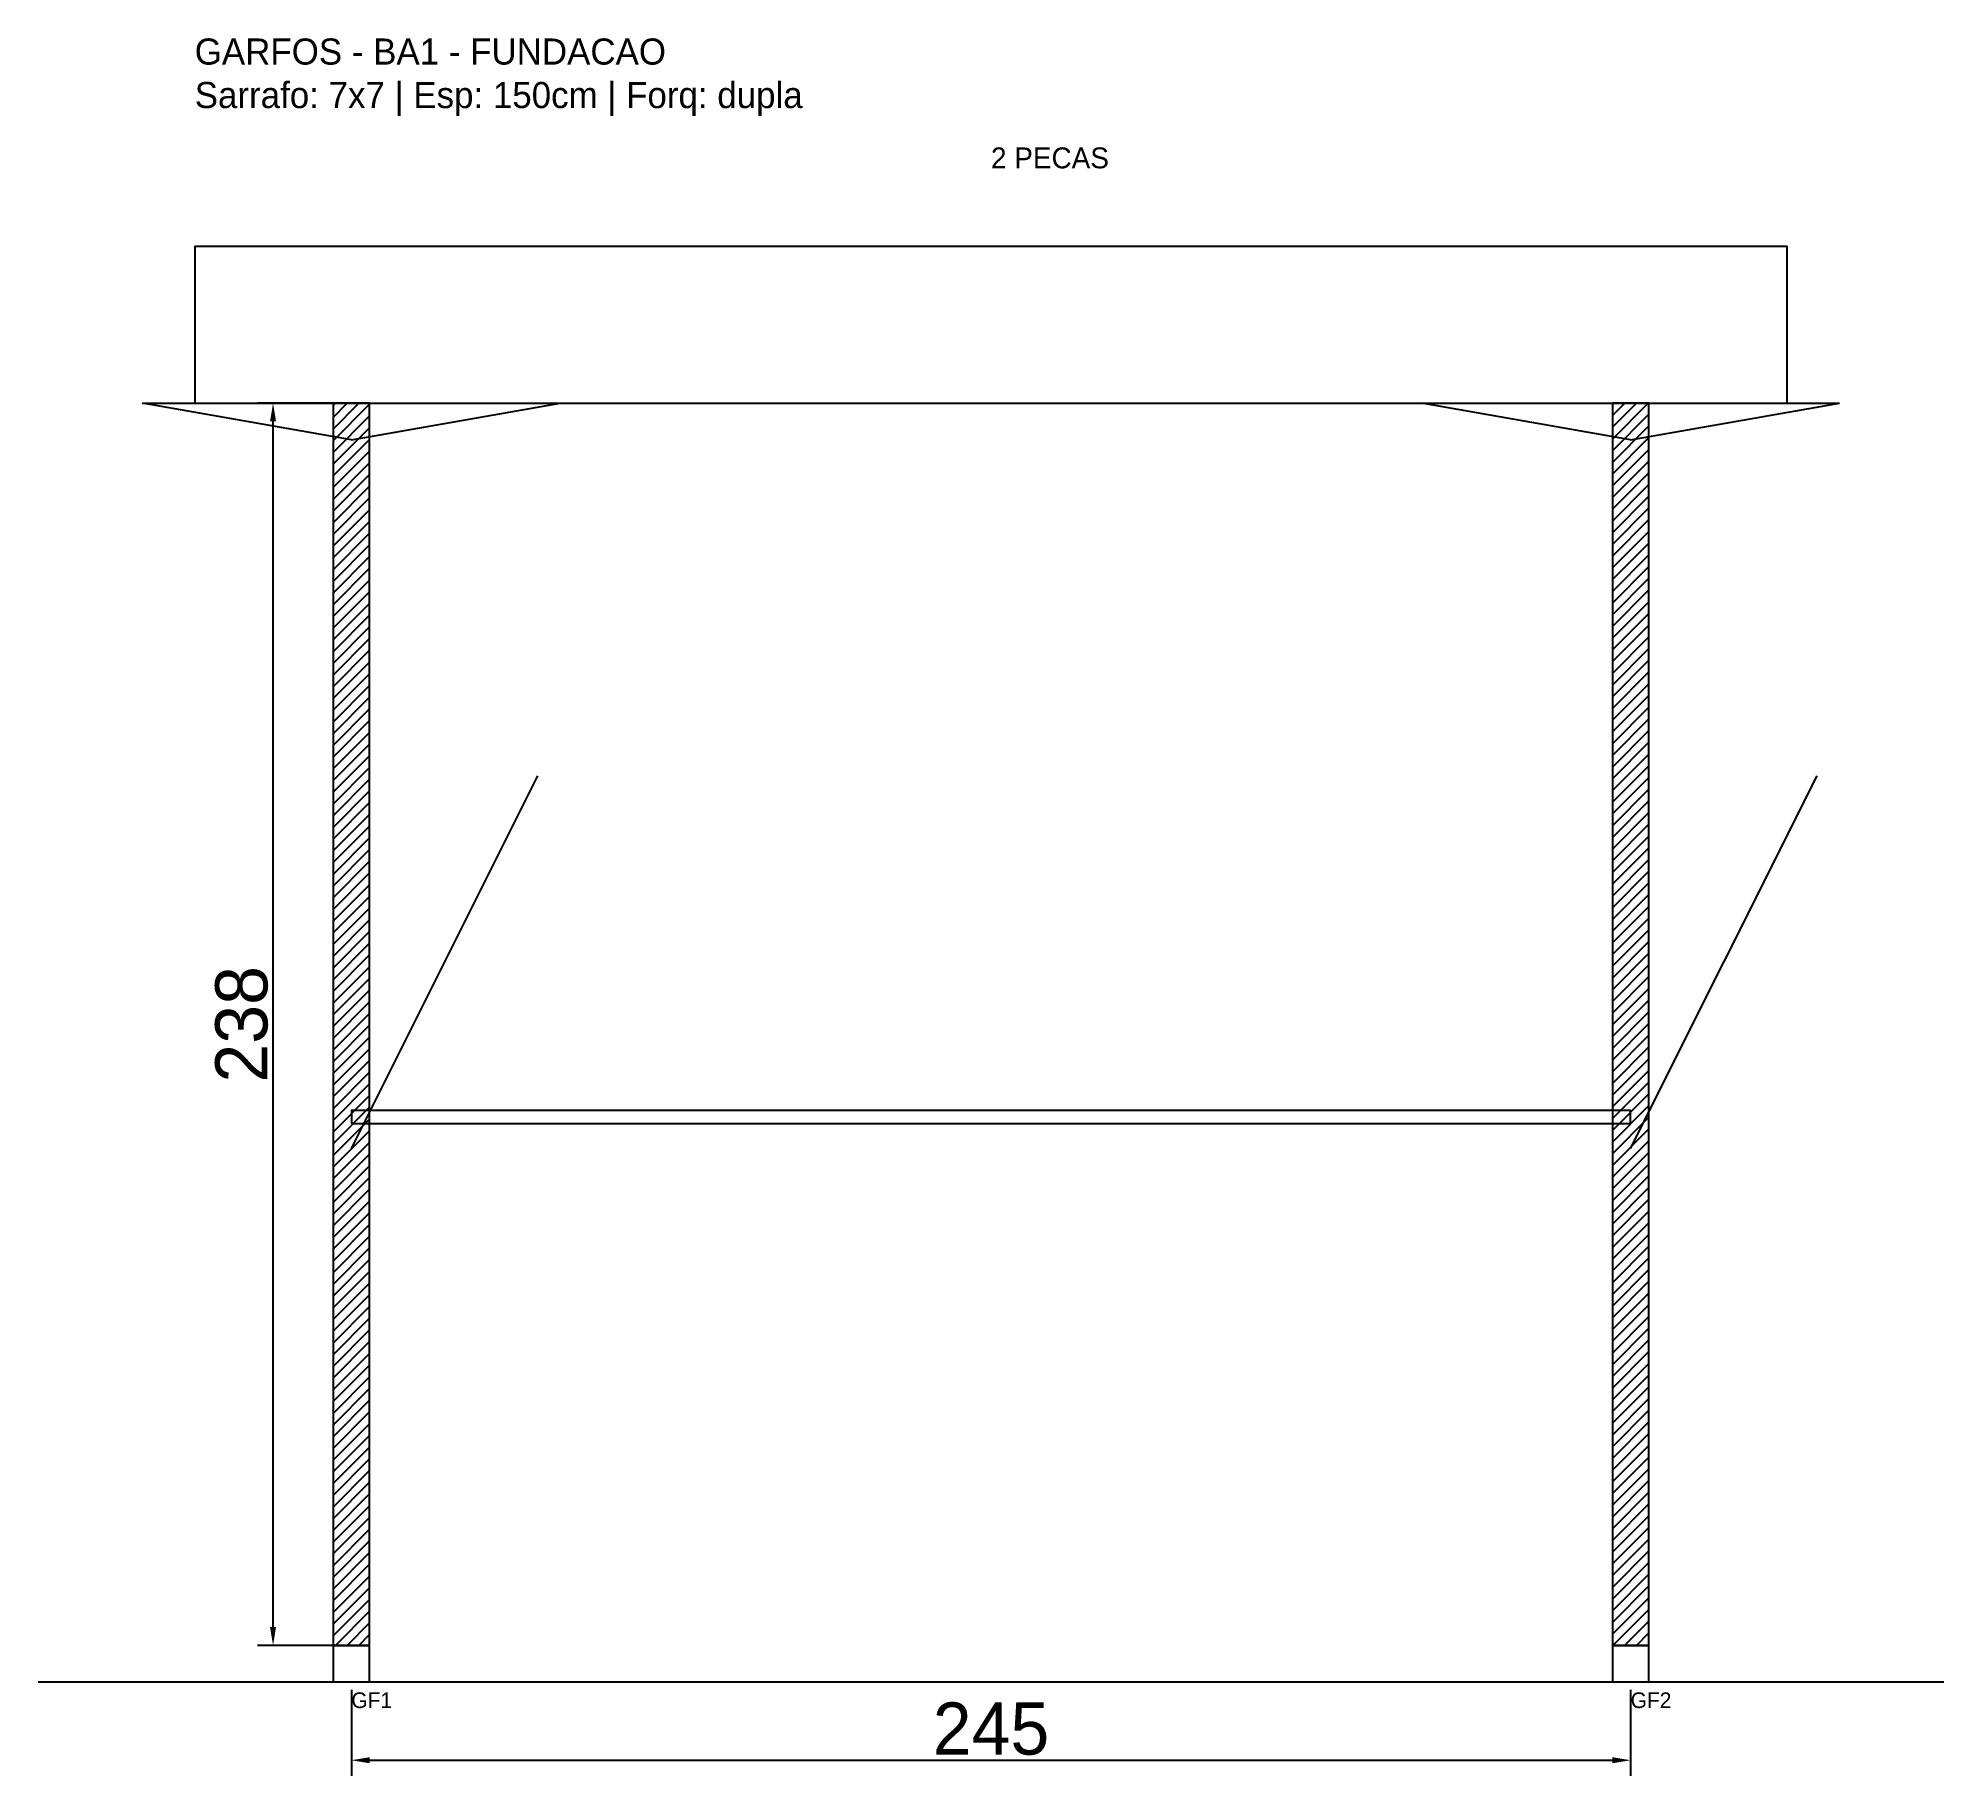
# Model space of a CAD drawing. Header units: metres. Extents: x -30 to 335, y -25 to 308.
import ezdxf

# ---------------------------------------------------------------- set-up
doc = ezdxf.new("R2010")
doc.units = ezdxf.units.M
for name, color, linetype in [('BARRA_ANCORAGEM', 1, 'Continuous'), ('COTA', 241, 'Continuous'), ('GARFOS OK', 3, 'Continuous'), ('NOME DA VIGA', 6, 'Continuous'), ('SARR_7x7', 40, 'Continuous'), ('TIRAS REESCORAMENTO', 252, 'Continuous'), ('VIGAS', 3, 'Continuous')]:
    doc.layers.add(name, color=color, linetype=linetype)
doc.dimstyles.new('EZ DXF', dxfattribs={"dimtxt": 10, "dimasz": 3.5, "dimexe": 3, "dimexo": 1.5, "dimgap": 1, "dimtad": 1, "dimdec": 1, "dimdsep": 46, "dimcen": 2.5, "dimazin": 3, "dimtfac": 1, "dimtmove": 0, "dimatfit": 3})

msp = doc.modelspace()

# ---------------------------------------------------------------- hatches: boundary and pattern name
at = {"layer": 'COTA'}
h = msp.add_hatch(dxfattribs=at)
h.set_pattern_fill('ANSI31', scale=0.5)
h.paths.add_polyline_path([(26.5, 0), (33.5, 0), (33.5, 238), (26.5, 238)])
h = msp.add_hatch(dxfattribs=at)
h.set_pattern_fill('ANSI31', scale=0.5)
h.paths.add_polyline_path([(271.549988, 0), (278.549988, 0), (278.549988, 238), (271.549988, 238)])

# ---------------------------------------------------------------- linework, layer by layer
at = {"layer": 'BARRA_ANCORAGEM'}
for p, q in [((30, 95.2), (65.7, 166.6)), ((275.049988, 95.2), (310.749988, 166.6))]:
    msp.add_line(p, q, dxfattribs=at)
at = {"layer": 'GARFOS OK'}
for p, q in [((30, 231), (-10, 238)), ((-10, 238), (70, 238)), ((30, 231), (70, 238)), ((275.049988, 231), (235.049988, 238)), ((235.049988, 238), (315.049988, 238)), ((275.049988, 231), (315.049988, 238))]:
    msp.add_line(p, q, dxfattribs=at)
at = {"layer": 'GARFOS OK', "linetype": 'CONTINUOUS'}
msp.add_line((-30, -7), (335.049988, -7), dxfattribs=at)
at = {"layer": 'GARFOS OK'}
for points in [[(26.5, 0), (33.5, 0), (33.5, 238), (26.5, 238), (26.5, 0)], [(271.549988, 0), (278.549988, 0), (278.549988, 238), (271.549988, 238), (271.549988, 0)]]:
    msp.add_lwpolyline(points, dxfattribs=at)
at = {"layer": 'SARR_7x7'}
for points in [[(26.5, -7), (33.5, -7), (33.5, 0), (26.5, 0), (26.5, -7)], [(271.549988, -7), (278.549988, -7), (278.549988, 0), (271.549988, 0), (271.549988, -7)]]:
    msp.add_lwpolyline(points, dxfattribs=at)
at = {"layer": 'TIRAS REESCORAMENTO'}
msp.add_lwpolyline([(30, 100), (275.049988, 100), (275.049988, 102.5), (30, 102.5), (30, 100)], dxfattribs=at)
at = {"layer": 'VIGAS'}
msp.add_lwpolyline([(0, 238), (305.049988, 238), (305.049988, 268), (0, 268), (0, 238)], dxfattribs=at)

# ---------------------------------------------------------------- texts
at = {"layer": 'NOME DA VIGA'}
for s, height, p in [('2 PECAS', 4, (152.524994, 283)), ('GF1', 3, (30, -12)), ('GF2', 3, (275.049988, -12))]:
    msp.add_text(s, height=height, dxfattribs=at).set_placement(p)
at = {"layer": 'NOME DA VIGA', "insert": (0, 293), "char_height": 5, "attachment_point": 7}
msp.add_mtext('GARFOS - BA1 - FUNDACAO\\PSarrafo: 7x7 | Esp: 150cm | Forq: dupla', dxfattribs=at)

# ---------------------------------------------------------------- dimensions: what is measured, and where the dimension line sits
at = {"layer": 'COTA'}
msp.add_linear_dim(base=(15, 0), p1=(30, 0), p2=(30, 238), angle=90, dimstyle='EZ DXF', dxfattribs=at).render()
msp.add_linear_dim(base=(30, -22), p1=(30, -7), p2=(275.049988, -7), dimstyle='EZ DXF', dxfattribs=at).render()

doc.saveas('drawing.dxf')
